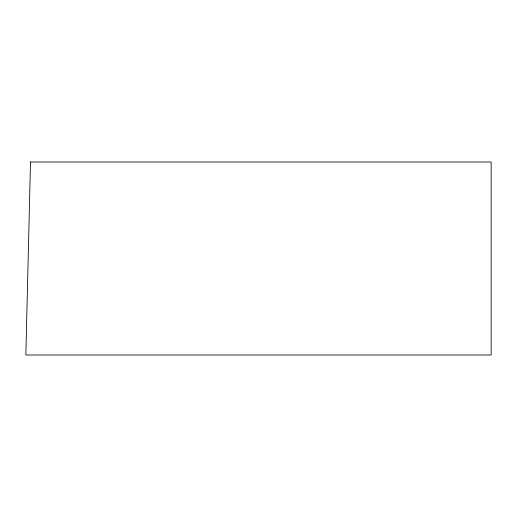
<?xml version="1.0" encoding="UTF-8"?>
<svg xmlns="http://www.w3.org/2000/svg" width="517" height="517" viewBox="0 0 517 517"><rect width="100%" height="100%" fill="white"/><g stroke="black" fill="none" stroke-linecap="round" stroke-linejoin="round"><path stroke-width="0.78" d="M30.503 162.002L25.85 354.998L491.15 354.998L491.15 162.002L30.503 162.002"/></g></svg>
